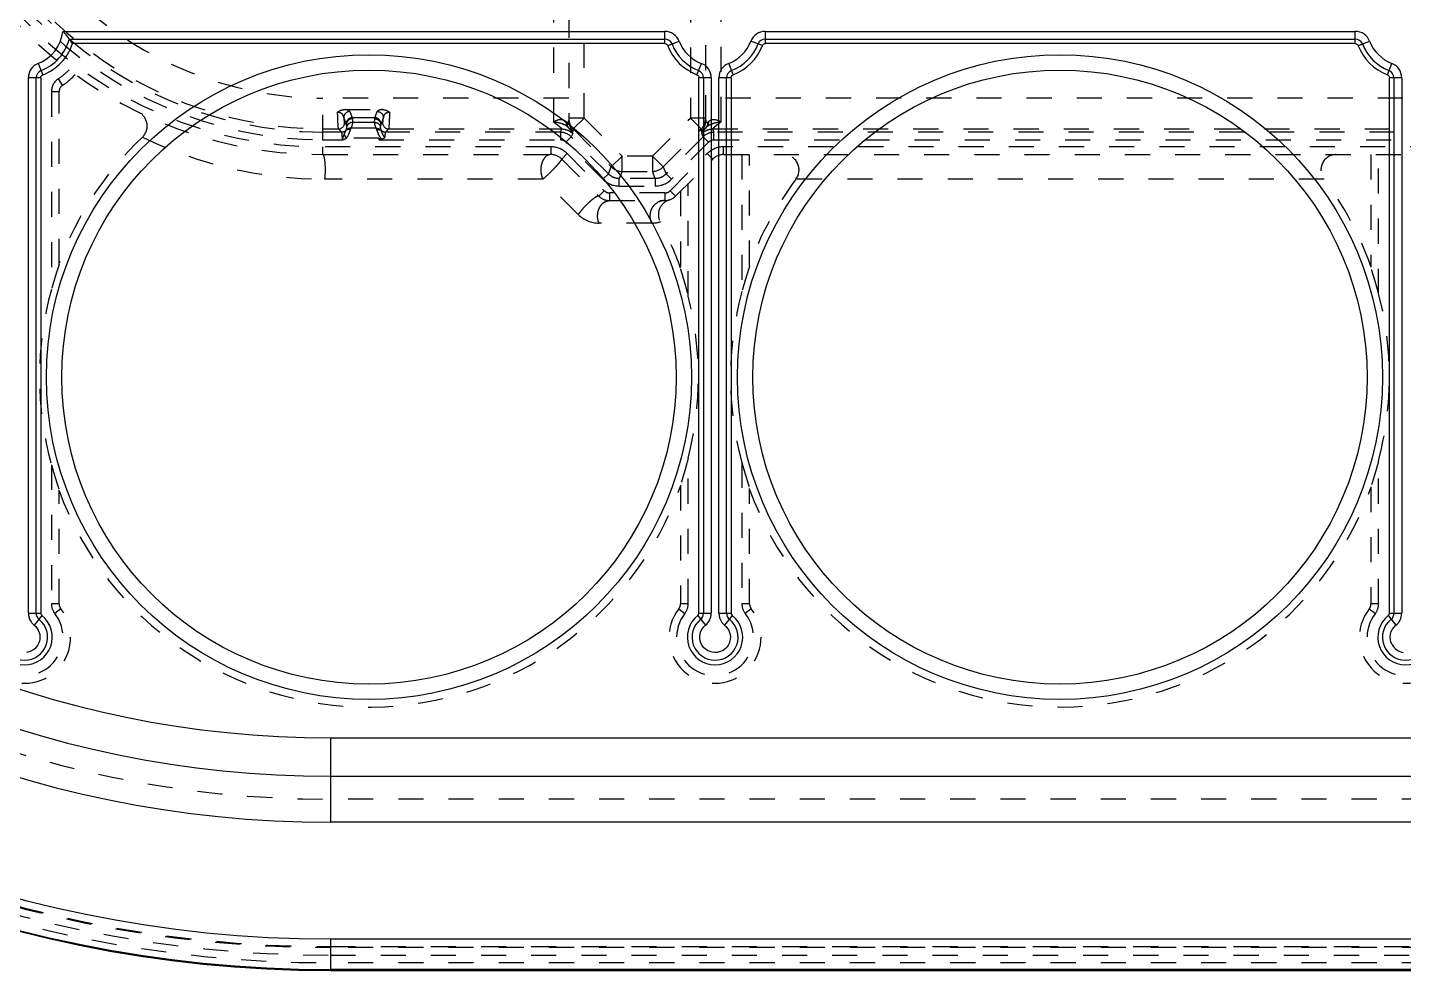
# Model space of a CAD drawing. Header units: millimetres. Extents: x -840 to 1682, y -9216 to -2117.
# Drawn here: x 1020.3 to 1109.9, y -2613 to -2551.6 of the extents above; entities that cross this region are included whole.
import ezdxf

# ---------------------------------------------------------------- set-up
doc = ezdxf.new("R2010")
doc.units = ezdxf.units.MM
doc.header["$LTSCALE"] = 16.335
doc.linetypes.add('HIDDEN', pattern=[0.2, 0.1, -0.1])
doc.layers.get('0').update_dxf_attribs({"linetype": 'CONTINUOUS'})
doc.layers.add('DEFAULT_2', color=8, linetype='HIDDEN')

msp = doc.modelspace()

# ---------------------------------------------------------------- linework, layer by layer
at = {"color": 7, "linetype": 'Continuous'}
for p, q in [((1022.577, -2551.836), (1061.784, -2551.836)), ((1022.996, -2552.336), (1061.784, -2552.336)), ((1061.784, -2552.636), (1023.22, -2552.636)), ((1061.784, -2552.636), (1061.784, -2551.836)), ((1062.115, -2552.709), (1062.718, -2552.479)), ((1068.136, -2552.764), (1067.389, -2552.479)), ((1068.323, -2551.836), (1068.323, -2552.636)), ((1068.323, -2551.836), (1106.746, -2551.836)), ((1068.323, -2552.336), (1106.746, -2552.336)), ((1106.746, -2552.636), (1068.334, -2552.636)), ((1106.746, -2552.636), (1106.746, -2551.836)), ((1107.077, -2552.709), (1107.68, -2552.479)), ((1062.115, -2552.709), (1061.974, -2552.774)), ((1107.077, -2552.709), (1106.936, -2552.774)), ((1020.984, -2553.921), (1021.215, -2554.524)), ((1063.875, -2554.668), (1064.161, -2553.921)), ((1065.946, -2553.921), (1066.177, -2554.524)), ((1108.837, -2554.668), (1109.122, -2553.921)), ((1020.342, -2589.743), (1020.342, -2554.855)), ((1021.142, -2554.855), (1020.342, -2554.855)), ((1020.842, -2589.745), (1020.842, -2554.855)), ((1021.142, -2554.855), (1021.142, -2589.745)), ((1021.215, -2554.524), (1021.28, -2554.665)), ((1064.803, -2554.855), (1064.003, -2554.855)), ((1064.003, -2589.745), (1064.003, -2554.867)), ((1064.303, -2554.855), (1064.303, -2589.745)), ((1064.803, -2554.855), (1064.803, -2589.745)), ((1066.103, -2554.855), (1065.303, -2554.855)), ((1065.303, -2589.743), (1065.303, -2554.855)), ((1065.803, -2589.745), (1065.803, -2554.855)), ((1066.103, -2554.855), (1066.103, -2589.745)), ((1066.177, -2554.524), (1066.242, -2554.665)), ((1109.765, -2554.855), (1108.965, -2554.855)), ((1108.965, -2589.745), (1108.965, -2554.867)), ((1109.265, -2554.855), (1109.265, -2589.745)), ((1109.765, -2554.855), (1109.765, -2589.745)), ((1020.342, -2589.745), (1021.142, -2589.745)), ((1021.217, -2589.901), (1020.717, -2590.526)), ((1063.928, -2589.901), (1064.428, -2590.526)), ((1064.003, -2589.745), (1064.803, -2589.745)), ((1065.303, -2589.745), (1066.103, -2589.745)), ((1066.178, -2589.901), (1065.678, -2590.526)), ((1108.89, -2589.901), (1109.39, -2590.526)), ((1108.965, -2589.745), (1109.765, -2589.745)), ((1040.015, -2597.862), (1180.015, -2597.862)), ((1040.015, -2597.862), (1040.015, -2603.362)), ((1040.015, -2600.362), (1180.015, -2600.362)), ((1180.015, -2603.362), (1040.015, -2603.362)), ((1040.015, -2610.965), (1180.015, -2610.965)), ((1040.015, -2610.965), (1040.015, -2613.018)), ((1180.015, -2612.962), (1040.015, -2612.962)), ((1040.015, -2613.018), (1180.015, -2613.018))]:
    msp.add_line(p, q, dxfattribs=at)
for centre, radius in [((1042.515, -2574.362), 21), ((1087.515, -2574.362), 21), ((1042.515, -2574.362), 20), ((1087.515, -2574.362), 20)]:
    msp.add_circle(centre, radius, dxfattribs=at)
for centre, radius, start, end in [((1040.015, -2531.862), 81.156, 180, 270), ((1040.015, -2531.862), 81.099, 180, 270), ((1040.015, -2531.862), 79.102, 180, 270), ((1040.015, -2531.862), 71.5, 180, 270), ((1040.015, -2531.862), 68.5, 180, 270), ((1040.015, -2531.862), 66, 180, 270), ((1020.092, -2551.586), 2.5, 290.92483, 354.25715), ((1020.092, -2551.586), 3, 290.92483, 345.52249), ((1020.092, -2551.586), 3.3, 291.01343, 341.447), ((1014.543, -2558.874), 10.687, 35.71476, 37.72143), ((1061.784, -2552.836), 1, 20.92483, 90), ((1061.784, -2552.836), 0.5, 20.92483, 90), ((1065.053, -2551.586), 3, 200.92483, 249.07517), ((1065.053, -2551.586), 2.5, 200.92483, 249.07517), ((1065.053, -2551.586), 2.5, 290.92483, 339.07517), ((1065.053, -2551.586), 3, 290.92483, 339.07517), ((1068.323, -2552.836), 1, 90, 159.07517), ((1068.323, -2552.836), 0.5, 90, 159.07517), ((1106.746, -2552.836), 1, 20.92483, 90), ((1106.746, -2552.836), 0.5, 20.92483, 90), ((1110.015, -2551.586), 3, 200.92483, 249.07517), ((1110.015, -2551.586), 2.5, 200.92483, 249.07517), ((1065.053, -2551.586), 3.3, 201.01343, 249.07517), ((1065.053, -2551.586), 3.3, 291.01343, 339.07517), ((1110.015, -2551.586), 3.3, 201.01343, 249.07517), ((1021.342, -2554.855), 1, 110.92483, 180), ((1021.342, -2554.855), 0.5, 110.92483, 180), ((1063.803, -2554.855), 0.5, 360, 69.07517), ((1063.803, -2554.855), 1, 0, 69.07517), ((1066.303, -2554.855), 1, 110.92483, 180), ((1066.303, -2554.855), 0.5, 110.92483, 180), ((1108.765, -2554.855), 0.5, 360, 69.07517), ((1108.765, -2554.855), 1, 0, 69.07517), ((1020.092, -2591.306), 1.8, 128.68219, 51.31781), ((1020.092, -2591.306), 1.5, 128.68219, 51.31781), ((1021.323, -2589.755), 0.979, 214.29306, 227.4478), ((1021.342, -2589.745), 0.5, 180, 231.31781), ((1021.342, -2589.745), 0.2, 180, 231.31781), ((1065.053, -2591.306), 1.8, 128.68219, 51.31781), ((1065.053, -2591.306), 1.5, 128.68219, 51.31781), ((1063.803, -2589.745), 0.2, 308.68219, 0), ((1063.803, -2589.745), 0.5, 308.68219, 0), ((1063.813, -2589.751), 0.988, 308.68734, 359.9313), ((1066.285, -2589.755), 0.979, 214.29306, 227.4478), ((1066.303, -2589.745), 0.5, 180, 231.31781), ((1066.303, -2589.745), 0.2, 180, 231.31781), ((1110.015, -2591.306), 1.8, 128.68219, 51.31781), ((1110.015, -2591.306), 1.5, 128.68219, 51.31781), ((1108.765, -2589.745), 0.2, 308.68219, 0), ((1108.765, -2589.745), 0.5, 308.68219, 360), ((1108.773, -2589.749), 0.992, 308.68725, 359.93203), ((1021.302, -2589.777), 0.949, 227.48404, 231.31029), ((1066.264, -2589.777), 0.949, 227.48404, 231.31029), ((1110.015, -2591.306), 1, 208.79688, 262.36988)]:
    msp.add_arc(centre, radius, start, end, dxfattribs=at)
for points, knots in [([(1022.579, -2551.836), (1022.629, -2551.891), (1022.772, -2552.054), (1022.909, -2552.223), (1022.996, -2552.336)], [0, 0, 0, 0, 0.344515, 1, 1, 1, 1]), ([(1020.709, -2590.518), (1020.86, -2590.638), (1021.098, -2590.973), (1021.112, -2591.584), (1020.791, -2592.103), (1020.415, -2592.272), (1020.224, -2592.297)], [0, 0, 0, 0, 0.250143, 0.50005, 0.749939, 1, 1, 1, 1]), ([(1065.186, -2592.297), (1064.975, -2592.326), (1064.52, -2592.239), (1064.067, -2591.726), (1064.012, -2591.043), (1064.264, -2590.656), (1064.431, -2590.522)], [0, 0, 0, 0, 0.250047, 0.499973, 0.749892, 1, 1, 1, 1]), ([(1065.671, -2590.518), (1065.821, -2590.638), (1066.06, -2590.973), (1066.074, -2591.584), (1065.752, -2592.103), (1065.377, -2592.272), (1065.186, -2592.297)], [0, 0, 0, 0, 0.250143, 0.50005, 0.749939, 1, 1, 1, 1]), ([(1109.139, -2591.788), (1109.029, -2591.587), (1108.949, -2591.092), (1109.214, -2590.666), (1109.392, -2590.523)], [0, 0, 0, 0, 0.499803, 1, 1, 1, 1])]:
    msp.add_open_spline(points, degree=3, knots=knots, dxfattribs=at)
for points in [[(1061.784, -2552.636), (1061.837, -2552.636), (1061.894, -2552.661), (1061.93, -2552.699)], [(1068.136, -2552.764), (1068.146, -2552.739), (1068.161, -2552.715), (1068.18, -2552.695)], [(1068.18, -2552.695), (1068.199, -2552.676), (1068.222, -2552.661), (1068.247, -2552.65)], [(1068.247, -2552.65), (1068.275, -2552.639), (1068.305, -2552.634), (1068.334, -2552.636)], [(1106.746, -2552.636), (1106.799, -2552.636), (1106.856, -2552.661), (1106.892, -2552.699)], [(1061.93, -2552.699), (1061.949, -2552.719), (1061.964, -2552.743), (1061.973, -2552.769)], [(1106.892, -2552.699), (1106.911, -2552.719), (1106.926, -2552.743), (1106.935, -2552.769)], [(1021.142, -2554.855), (1021.142, -2554.802), (1021.166, -2554.745), (1021.205, -2554.709)], [(1021.205, -2554.709), (1021.225, -2554.69), (1021.249, -2554.675), (1021.275, -2554.666)], [(1063.875, -2554.668), (1063.9, -2554.678), (1063.924, -2554.693), (1063.944, -2554.712)], [(1063.944, -2554.712), (1063.963, -2554.731), (1063.979, -2554.755), (1063.989, -2554.78)], [(1063.989, -2554.78), (1064, -2554.807), (1064.005, -2554.837), (1064.003, -2554.867)], [(1066.103, -2554.855), (1066.103, -2554.802), (1066.128, -2554.745), (1066.167, -2554.709)], [(1066.167, -2554.709), (1066.187, -2554.69), (1066.211, -2554.675), (1066.237, -2554.666)], [(1108.837, -2554.668), (1108.862, -2554.678), (1108.886, -2554.693), (1108.906, -2554.712)], [(1108.906, -2554.712), (1108.925, -2554.731), (1108.941, -2554.755), (1108.951, -2554.78)], [(1108.951, -2554.78), (1108.962, -2554.807), (1108.967, -2554.837), (1108.965, -2554.867)], [(1020.342, -2589.743), (1020.342, -2589.94), (1020.404, -2590.144), (1020.514, -2590.307)], [(1065.303, -2589.743), (1065.303, -2589.94), (1065.365, -2590.144), (1065.476, -2590.307)]]:
    msp.add_open_spline(points, degree=3, dxfattribs=at)
at = {"layer": 'DEFAULT_2', "color": 8, "linetype": 'HIDDEN'}
for p, q in [((1054.524, -2546.362), (1054.524, -2557.741)), ((1056.524, -2557.488), (1056.524, -2546.362)), ((1063.447, -2546.362), (1063.447, -2557.488)), ((1065.447, -2557.741), (1065.447, -2546.362)), ((1055.524, -2547.362), (1055.524, -2557.626)), ((1064.447, -2557.626), (1064.447, -2547.362)), ((1022.567, -2555.344), (1022.292, -2554.926)), ((1021.842, -2555.762), (1021.842, -2568.653)), ((1021.842, -2555.762), (1022.342, -2555.762)), ((1022.342, -2566.996), (1022.342, -2555.762)), ((1039.506, -2558.912), (1039.506, -2556.199)), ((1055.524, -2556.199), (1039.522, -2556.199)), ((1155.584, -2556.199), (1064.447, -2556.199)), ((1040.957, -2556.932), (1043.374, -2556.932)), ((1041.276, -2557.056), (1041.429, -2557.466)), ((1042.902, -2557.466), (1043.055, -2557.056)), ((1041.029, -2557.862), (1040.876, -2557.452)), ((1040.924, -2557.797), (1041.046, -2557.918)), ((1042.902, -2557.466), (1041.429, -2557.466)), ((1041.463, -2557.763), (1042.868, -2557.763)), ((1043.285, -2557.918), (1043.407, -2557.797)), ((1043.454, -2557.452), (1043.302, -2557.862)), ((1056.524, -2557.488), (1055.524, -2557.488)), ((1055.818, -2558.194), (1056.524, -2557.488)), ((1056.524, -2557.488), (1059, -2559.964)), ((1060.971, -2559.964), (1063.447, -2557.488)), ((1063.447, -2557.488), (1064.153, -2558.194)), ((1064.447, -2557.488), (1063.447, -2557.488)), ((1039.502, -2558.912), (1040.786, -2558.912)), ((1039.506, -2558.196), (1040.525, -2558.196)), ((1040.741, -2558.412), (1039.506, -2558.412)), ((1040.741, -2558.412), (1040.525, -2558.196)), ((1041.044, -2558.803), (1040.908, -2558.547)), ((1043.165, -2558.803), (1041.043, -2558.803)), ((1042.984, -2558.151), (1041.346, -2558.151)), ((1043.165, -2558.803), (1043.165, -2558.912)), ((1043.165, -2558.912), (1054.986, -2558.912)), ((1043.806, -2558.196), (1043.59, -2558.412)), ((1054.986, -2558.412), (1043.59, -2558.412)), ((1043.806, -2558.196), (1055.076, -2558.196)), ((1054.986, -2558.412), (1055.076, -2558.196)), ((1054.986, -2558.412), (1054.986, -2558.912)), ((1055.34, -2559.058), (1055.693, -2558.705)), ((1055.782, -2558.488), (1055.693, -2558.705)), ((1058.108, -2561.12), (1055.693, -2558.705)), ((1055.818, -2558.194), (1058.294, -2560.67)), ((1055.818, -2558.194), (1055.818, -2558.332)), ((1061.677, -2560.67), (1064.153, -2558.194)), ((1064.278, -2558.705), (1061.863, -2561.12)), ((1064.153, -2558.332), (1064.153, -2558.194)), ((1064.278, -2558.705), (1064.188, -2558.488)), ((1064.278, -2558.705), (1064.631, -2559.058)), ((1064.895, -2558.196), (1064.984, -2558.412)), ((1064.895, -2558.196), (1155.136, -2558.196)), ((1155.046, -2558.412), (1064.984, -2558.412)), ((1064.984, -2558.912), (1064.984, -2558.412)), ((1064.984, -2558.912), (1155.046, -2558.912)), ((1039.515, -2559.862), (1039.515, -2559.362)), ((1054.364, -2559.362), (1039.515, -2559.362)), ((1039.515, -2559.862), (1054.364, -2559.862)), ((1054.364, -2559.362), (1054.364, -2559.862)), ((1055.071, -2560.155), (1055.425, -2559.802)), ((1057.755, -2561.473), (1055.34, -2559.058)), ((1055.425, -2559.802), (1057.839, -2562.216)), ((1062.132, -2562.216), (1064.546, -2559.802)), ((1064.631, -2559.058), (1062.216, -2561.473)), ((1064.546, -2559.802), (1064.9, -2560.155)), ((1154.424, -2559.362), (1065.607, -2559.362)), ((1065.607, -2559.862), (1065.607, -2559.362)), ((1065.607, -2559.862), (1154.424, -2559.862)), ((1066.803, -2559.862), (1066.803, -2568.793)), ((1067.303, -2567.101), (1067.303, -2559.862)), ((1107.765, -2559.862), (1107.765, -2567.208)), ((1108.265, -2568.937), (1108.265, -2559.862)), ((1055.071, -2560.155), (1057.485, -2562.57)), ((1058.108, -2561.12), (1058.294, -2560.67)), ((1059, -2559.964), (1058.294, -2560.67)), ((1059, -2560.963), (1059, -2559.964)), ((1060.971, -2559.964), (1059, -2559.964)), ((1061.677, -2560.67), (1060.971, -2559.964)), ((1060.971, -2559.964), (1060.971, -2560.963)), ((1061.677, -2560.67), (1061.863, -2561.12)), ((1062.485, -2562.57), (1064.9, -2560.155)), ((1053.837, -2561.462), (1039.649, -2561.462)), ((1056.144, -2563.769), (1053.837, -2561.462)), ((1058.108, -2561.12), (1057.755, -2561.473)), ((1059, -2560.963), (1058.814, -2561.412)), ((1058.814, -2561.912), (1058.814, -2561.412)), ((1061.157, -2561.412), (1058.814, -2561.412)), ((1059, -2560.963), (1060.971, -2560.963)), ((1061.157, -2561.412), (1060.971, -2560.963)), ((1061.157, -2561.412), (1061.157, -2561.912)), ((1062.216, -2561.473), (1061.863, -2561.12)), ((1104.708, -2561.462), (1070.323, -2561.462)), ((1057.839, -2562.216), (1057.485, -2562.57)), ((1058.192, -2562.862), (1058.192, -2562.362)), ((1061.778, -2562.362), (1058.192, -2562.362)), ((1058.814, -2561.912), (1061.157, -2561.912)), ((1061.778, -2562.362), (1061.778, -2562.862)), ((1062.485, -2562.57), (1062.132, -2562.216)), ((1062.803, -2562.251), (1062.803, -2567.317)), ((1063.303, -2569.085), (1063.303, -2561.751)), ((1058.192, -2562.862), (1061.778, -2562.862)), ((1060.922, -2564.329), (1057.496, -2564.329)), ((1021.842, -2580.072), (1021.842, -2589.141)), ((1063.303, -2589.141), (1063.303, -2579.64)), ((1066.803, -2579.932), (1066.803, -2589.141)), ((1108.265, -2589.141), (1108.265, -2579.788)), ((1022.342, -2589.141), (1022.342, -2581.729)), ((1062.803, -2581.408), (1062.803, -2589.141)), ((1067.303, -2589.141), (1067.303, -2581.624)), ((1107.765, -2581.517), (1107.765, -2589.141)), ((1022.342, -2589.141), (1021.842, -2589.141)), ((1063.303, -2589.141), (1062.803, -2589.141)), ((1067.303, -2589.141), (1066.803, -2589.141)), ((1108.265, -2589.141), (1107.765, -2589.141)), ((1022.449, -2589.45), (1022.056, -2589.76)), ((1062.696, -2589.45), (1063.089, -2589.76)), ((1067.411, -2589.45), (1067.018, -2589.76)), ((1107.658, -2589.45), (1108.051, -2589.76)), ((1180.015, -2601.862), (1040.015, -2601.862)), ((1040.015, -2611.466), (1180.015, -2611.466)), ((1180.015, -2611.521), (1040.015, -2611.521)), ((1040.015, -2612.02), (1180.015, -2612.02)), ((1180.015, -2612.519), (1040.015, -2612.519))]:
    msp.add_line(p, q, dxfattribs=at)
for centre, radius, start, end in [((1040.015, -2531.862), 80.657, 180, 270), ((1040.015, -2531.862), 80.158, 180, 270), ((1040.015, -2531.862), 79.659, 180, 270), ((1040.015, -2531.862), 79.603, 180, 270), ((1040.015, -2531.862), 70, 180, 270), ((1039.515, -2532.362), 27.5, 180, 269.99991), ((1039.515, -2532.362), 27, 180, 270), ((1039.716, -2532.362), 26.55, 180, 269.53745), ((1039.716, -2532.362), 26.051, 180, 269.5359), ((1039.716, -2532.362), 23.837, 197.87692, 269.53226), ((1039.716, -2532.362), 25.834, 197.87834, 269.5359), ((1020.092, -2551.586), 4, 303.36701, 316.42438), ((1022.842, -2555.762), 1, 123.36701, 180), ((1022.842, -2555.762), 0.5, 123.36701, 180), ((1020.092, -2551.586), 4.5, 303.36701, 317.22373), ((1027.075, -2558.004), 1, 313.37341, 64.13325), ((1040.523, -2557.795), 0.401, 270.16787, 359.83213), ((1043.807, -2557.795), 0.401, 180.16786, 269.83214), ((1060.937, -2552.097), 8.098, 227.40416, 228.05382), ((1056.52, -2557.488), 0.996, 180.0099, 225.1798), ((1063.451, -2557.488), 0.996, 314.8202, 359.9901), ((1058.813, -2551.854), 8.427, 311.9592, 312.58293), ((1042.515, -2574.362), 21.494, 133.34502, 159.81272), ((1039.649, -2534.229), 27.233, 244.12034, 270.00012), ((1054.986, -2559.412), 1, 45.02941, 89.97031), ((1054.986, -2559.411), 0.499, 44.99631, 90.00324), ((1064.985, -2559.412), 1, 90.0294, 134.9706), ((1064.984, -2559.411), 0.499, 89.99631, 135.00324), ((1054.364, -2560.862), 1.5, 45, 90), ((1054.364, -2560.862), 1, 45, 90), ((1065.607, -2560.862), 1.5, 90, 135), ((1065.607, -2560.862), 1, 90, 135), ((1069.523, -2560.863), 1, 323.1219, 90.02863), ((1105.508, -2560.863), 1, 89.97127, 216.87814), ((1059.001, -2559.962), 1.001, 225.06078, 269.93553), ((1060.97, -2559.962), 1.001, 270.06066, 314.93553), ((1058.814, -2560.413), 1.499, 225.02196, 269.98343), ((1061.157, -2560.413), 1.499, 270.02196, 314.98343), ((1087.515, -2574.362), 21.494, 143.11848, 160.10915), ((1087.515, -2574.362), 21.494, 19.59012, 36.88152), ((1058.192, -2561.862), 0.5, 225, 270), ((1061.778, -2561.862), 0.5, 270, 315), ((1058.192, -2561.862), 1, 225, 270), ((1062.362, -2563.775), 1, 106.9753, 208.05982), ((1061.778, -2561.862), 1, 270, 315), ((1057.495, -2562.419), 1.91, 224.98812, 270.01188), ((1060.922, -2562.419), 1.91, 269.9963, 286.97436), ((1042.515, -2574.362), 21.494, 19.28489, 28.07765), ((1042.515, -2574.362), 21.448, 164.56229, 195.43771), ((1087.515, -2574.362), 21.448, 164.94945, 195.05055), ((1042.515, -2574.362), 21.448, 345.75453, 14.24547), ((1087.515, -2574.362), 21.448, 345.34658, 14.65342), ((1042.515, -2574.362), 21.494, 200.18728, 340.71511), ((1087.515, -2574.362), 21.494, 199.89085, 340.40988), ((1022.842, -2589.141), 1, 180, 218.21321), ((1022.842, -2589.141), 0.5, 180, 218.21321), ((1062.303, -2589.141), 0.5, 321.78679, 0), ((1062.303, -2589.141), 1, 321.78679, 0), ((1067.803, -2589.141), 1, 180, 218.21321), ((1067.803, -2589.141), 0.5, 180, 218.21321), ((1107.265, -2589.141), 0.5, 321.78679, 0), ((1107.265, -2589.141), 1, 321.78679, 0), ((1020.092, -2591.306), 3, 141.78679, 38.21321), ((1020.092, -2591.306), 2.5, 141.78679, 38.21321), ((1065.053, -2591.306), 3, 141.78679, 38.21321), ((1065.053, -2591.306), 2.5, 141.78679, 38.21321), ((1110.015, -2591.306), 3, 141.78679, 38.21321), ((1110.015, -2591.306), 2.5, 141.78679, 38.21321)]:
    msp.add_arc(centre, radius, start, end, dxfattribs=at)
for points, knots in [([(1040.454, -2557.114), (1040.524, -2557.058), (1040.683, -2556.966), (1040.865, -2556.932), (1040.957, -2556.932)], [0, 0, 0, 0, 0.494143, 1, 1, 1, 1]), ([(1040.454, -2557.114), (1040.458, -2557.257), (1040.463, -2557.46), (1040.474, -2557.715), (1040.482, -2557.869), (1040.492, -2557.995), (1040.501, -2558.092), (1040.511, -2558.154), (1040.518, -2558.188), (1040.525, -2558.196)], [0, 0, 0, 0, 0.39363, 0.561024, 0.70432, 0.821426, 0.910419, 0.970059, 1, 1, 1, 1]), ([(1040.876, -2557.452), (1040.871, -2557.411), (1040.855, -2557.327), (1040.778, -2557.209), (1040.634, -2557.132), (1040.518, -2557.115), (1040.454, -2557.114)], [0, 0, 0, 0, 0.206591, 0.422429, 0.681195, 1, 1, 1, 1]), ([(1041.276, -2557.056), (1041.174, -2557.056), (1040.964, -2557.141), (1040.877, -2557.351), (1040.876, -2557.452)], [0, 0, 0, 0, 0.501483, 1, 1, 1, 1]), ([(1041.276, -2557.056), (1041.263, -2557.024), (1041.197, -2556.985), (1041.088, -2556.954), (1041.005, -2556.939), (1040.957, -2556.932)], [0, 0, 0, 0, 0.292211, 0.57982, 1, 1, 1, 1]), ([(1043.374, -2556.932), (1043.325, -2556.939), (1043.243, -2556.954), (1043.133, -2556.985), (1043.067, -2557.024), (1043.055, -2557.056)], [0, 0, 0, 0, 0.420037, 0.707808, 1, 1, 1, 1]), ([(1043.055, -2557.056), (1043.157, -2557.056), (1043.367, -2557.141), (1043.454, -2557.351), (1043.454, -2557.452)], [0, 0, 0, 0, 0.501474, 1, 1, 1, 1]), ([(1043.374, -2556.932), (1043.42, -2556.932), (1043.6, -2556.949), (1043.772, -2557.03), (1043.876, -2557.114)], [0, 0, 0, 0, 0.255333, 1, 1, 1, 1]), ([(1043.876, -2557.114), (1043.813, -2557.115), (1043.697, -2557.132), (1043.552, -2557.209), (1043.476, -2557.327), (1043.46, -2557.411), (1043.454, -2557.452)], [0, 0, 0, 0, 0.318616, 0.577132, 0.79327, 1, 1, 1, 1]), ([(1043.806, -2558.196), (1043.813, -2558.188), (1043.819, -2558.154), (1043.83, -2558.092), (1043.839, -2557.995), (1043.848, -2557.869), (1043.857, -2557.715), (1043.868, -2557.46), (1043.873, -2557.257), (1043.876, -2557.114)], [0, 0, 0, 0, 0.029874, 0.089538, 0.178553, 0.295665, 0.438963, 0.606363, 1, 1, 1, 1]), ([(1040.876, -2557.452), (1040.879, -2557.498), (1040.886, -2557.579), (1040.896, -2557.684), (1040.909, -2557.751), (1040.916, -2557.788), (1040.924, -2557.797)], [0, 0, 0, 0, 0.39703, 0.699785, 0.901457, 1, 1, 1, 1]), ([(1041.429, -2557.466), (1041.327, -2557.466), (1041.117, -2557.551), (1041.03, -2557.761), (1041.029, -2557.862)], [0, 0, 0, 0, 0.501248, 1, 1, 1, 1]), ([(1041.046, -2557.918), (1041.045, -2557.913), (1041.04, -2557.894), (1041.034, -2557.875), (1041.029, -2557.862)], [0, 0, 0, 0, 0.284446, 1, 1, 1, 1]), ([(1041.042, -2558.266), (1041.049, -2558.249), (1041.072, -2558.177), (1041.077, -2558.101), (1041.074, -2558.046)], [0, 0, 0, 0, 0.257264, 1, 1, 1, 1]), ([(1041.445, -2557.527), (1041.344, -2557.528), (1041.136, -2557.611), (1041.047, -2557.819), (1041.046, -2557.918)], [0, 0, 0, 0, 0.503655, 1, 1, 1, 1]), ([(1041.074, -2558.046), (1041.073, -2558.034), (1041.068, -2557.99), (1041.057, -2557.947), (1041.046, -2557.918)], [0, 0, 0, 0, 0.287916, 1, 1, 1, 1]), ([(1041.463, -2557.763), (1041.376, -2557.763), (1041.201, -2557.814), (1041.094, -2557.966), (1041.074, -2558.046)], [0, 0, 0, 0, 0.511025, 1, 1, 1, 1]), ([(1041.346, -2558.151), (1041.365, -2558.121), (1041.426, -2557.999), (1041.457, -2557.863), (1041.463, -2557.763)], [0, 0, 0, 0, 0.264471, 1, 1, 1, 1]), ([(1041.429, -2557.466), (1041.43, -2557.47), (1041.437, -2557.49), (1041.442, -2557.511), (1041.445, -2557.527)], [0, 0, 0, 0, 0.215215, 1, 1, 1, 1]), ([(1041.463, -2557.763), (1041.464, -2557.74), (1041.466, -2557.661), (1041.457, -2557.581), (1041.445, -2557.527)], [0, 0, 0, 0, 0.299619, 1, 1, 1, 1]), ([(1042.885, -2557.527), (1042.882, -2557.543), (1042.867, -2557.62), (1042.864, -2557.7), (1042.868, -2557.763)], [0, 0, 0, 0, 0.201283, 1, 1, 1, 1]), ([(1042.868, -2557.763), (1042.87, -2557.796), (1042.886, -2557.931), (1042.931, -2558.063), (1042.984, -2558.151)], [0, 0, 0, 0, 0.241466, 1, 1, 1, 1]), ([(1042.868, -2557.763), (1042.952, -2557.763), (1043.127, -2557.812), (1043.236, -2557.964), (1043.257, -2558.046)], [0, 0, 0, 0, 0.497156, 1, 1, 1, 1]), ([(1042.885, -2557.527), (1042.887, -2557.521), (1042.891, -2557.501), (1042.897, -2557.48), (1042.902, -2557.466)], [0, 0, 0, 0, 0.284958, 1, 1, 1, 1]), ([(1042.885, -2557.527), (1042.987, -2557.528), (1043.195, -2557.611), (1043.284, -2557.819), (1043.285, -2557.918)], [0, 0, 0, 0, 0.503655, 1, 1, 1, 1]), ([(1043.302, -2557.862), (1043.301, -2557.761), (1043.214, -2557.551), (1043.004, -2557.466), (1042.902, -2557.466)], [0, 0, 0, 0, 0.4983, 1, 1, 1, 1]), ([(1043.257, -2558.046), (1043.254, -2558.101), (1043.258, -2558.178), (1043.282, -2558.249), (1043.289, -2558.266)], [0, 0, 0, 0, 0.742626, 1, 1, 1, 1]), ([(1043.285, -2557.918), (1043.281, -2557.927), (1043.267, -2557.968), (1043.259, -2558.012), (1043.257, -2558.046)], [0, 0, 0, 0, 0.213076, 1, 1, 1, 1]), ([(1043.302, -2557.862), (1043.3, -2557.866), (1043.294, -2557.884), (1043.288, -2557.903), (1043.285, -2557.918)], [0, 0, 0, 0, 0.215757, 1, 1, 1, 1]), ([(1043.407, -2557.797), (1043.415, -2557.788), (1043.422, -2557.751), (1043.435, -2557.684), (1043.445, -2557.579), (1043.451, -2557.498), (1043.454, -2557.452)], [0, 0, 0, 0, 0.09858, 0.300251, 0.602975, 1, 1, 1, 1]), ([(1054.524, -2557.742), (1054.589, -2557.702), (1054.72, -2557.627), (1054.937, -2557.561), (1055.163, -2557.578), (1055.293, -2557.658), (1055.343, -2557.71)], [0, 0, 0, 0, 0.257256, 0.508771, 0.755899, 1, 1, 1, 1]), ([(1055.076, -2558.196), (1055.077, -2558.19), (1055.062, -2558.171), (1055.036, -2558.14), (1054.985, -2558.095), (1054.918, -2558.039), (1054.834, -2557.974), (1054.701, -2557.873), (1054.596, -2557.795), (1054.524, -2557.741)], [0, 0, 0, 0, 0.026486, 0.086228, 0.17988, 0.304288, 0.45343, 0.62165, 1, 1, 1, 1]), ([(1055.456, -2558.058), (1055.341, -2557.954), (1055.022, -2557.822), (1054.699, -2557.762), (1054.525, -2557.741)], [0, 0, 0, 0, 0.470428, 1, 1, 1, 1]), ([(1055.343, -2557.71), (1055.342, -2557.743), (1055.349, -2557.867), (1055.397, -2557.991), (1055.456, -2558.058)], [0, 0, 0, 0, 0.272929, 1, 1, 1, 1]), ([(1055.377, -2557.738), (1055.398, -2557.754), (1055.442, -2557.778), (1055.501, -2557.745), (1055.521, -2557.689), (1055.524, -2557.649), (1055.524, -2557.626)], [0, 0, 0, 0, 0.318376, 0.513259, 0.730192, 1, 1, 1, 1]), ([(1055.377, -2557.738), (1055.381, -2557.81), (1055.406, -2557.949), (1055.479, -2558.071), (1055.524, -2558.12)], [0, 0, 0, 0, 0.518603, 1, 1, 1, 1]), ([(1055.456, -2558.058), (1055.504, -2558.113), (1055.588, -2558.21), (1055.683, -2558.326), (1055.738, -2558.4), (1055.764, -2558.44), (1055.779, -2558.467), (1055.784, -2558.483), (1055.782, -2558.488)], [0, 0, 0, 0, 0.400677, 0.710423, 0.825848, 0.912657, 0.970149, 1, 1, 1, 1]), ([(1064.188, -2558.488), (1064.186, -2558.483), (1064.192, -2558.467), (1064.206, -2558.44), (1064.233, -2558.4), (1064.288, -2558.326), (1064.383, -2558.21), (1064.467, -2558.113), (1064.515, -2558.059)], [0, 0, 0, 0, 0.029963, 0.087503, 0.174352, 0.289851, 0.599485, 1, 1, 1, 1]), ([(1064.447, -2557.626), (1064.447, -2557.65), (1064.45, -2557.692), (1064.473, -2557.75), (1064.535, -2557.776), (1064.574, -2557.753), (1064.594, -2557.738)], [0, 0, 0, 0, 0.287528, 0.509297, 0.706329, 1, 1, 1, 1]), ([(1064.594, -2557.738), (1064.592, -2557.775), (1064.575, -2557.912), (1064.515, -2558.045), (1064.447, -2558.12)], [0, 0, 0, 0, 0.265523, 1, 1, 1, 1]), ([(1064.628, -2557.71), (1064.628, -2557.743), (1064.621, -2557.867), (1064.574, -2557.991), (1064.515, -2558.059)], [0, 0, 0, 0, 0.272929, 1, 1, 1, 1]), ([(1065.447, -2557.741), (1065.273, -2557.764), (1064.949, -2557.821), (1064.63, -2557.953), (1064.515, -2558.059)], [0, 0, 0, 0, 0.529286, 1, 1, 1, 1]), ([(1064.628, -2557.71), (1064.678, -2557.658), (1064.808, -2557.577), (1065.034, -2557.563), (1065.251, -2557.627), (1065.383, -2557.701), (1065.447, -2557.741)], [0, 0, 0, 0, 0.244683, 0.490787, 0.743454, 1, 1, 1, 1]), ([(1065.447, -2557.741), (1065.37, -2557.797), (1065.261, -2557.878), (1065.126, -2557.982), (1065.044, -2558.047), (1064.98, -2558.1), (1064.931, -2558.145), (1064.907, -2558.171), (1064.892, -2558.191), (1064.895, -2558.196)], [0, 0, 0, 0, 0.396754, 0.566403, 0.71216, 0.830672, 0.91931, 0.975862, 1, 1, 1, 1]), ([(1040.786, -2558.912), (1040.786, -2558.85), (1040.784, -2558.735), (1040.776, -2558.6), (1040.767, -2558.511), (1040.76, -2558.463), (1040.752, -2558.432), (1040.746, -2558.415), (1040.741, -2558.412)], [0, 0, 0, 0, 0.367309, 0.68314, 0.806677, 0.902088, 0.966883, 1, 1, 1, 1]), ([(1040.786, -2558.912), (1040.794, -2558.879), (1040.826, -2558.755), (1040.871, -2558.634), (1040.908, -2558.547)], [0, 0, 0, 0, 0.265199, 1, 1, 1, 1]), ([(1040.908, -2558.547), (1040.934, -2558.493), (1040.973, -2558.408), (1041.01, -2558.321), (1041.027, -2558.291)], [0, 0, 0, 0, 0.631701, 1, 1, 1, 1]), ([(1041.313, -2558.257), (1041.287, -2558.249), (1041.192, -2558.228), (1041.08, -2558.245), (1041.027, -2558.291)], [0, 0, 0, 0, 0.281618, 1, 1, 1, 1]), ([(1041.027, -2558.291), (1041.029, -2558.289), (1041.034, -2558.281), (1041.039, -2558.273), (1041.042, -2558.266)], [0, 0, 0, 0, 0.304049, 1, 1, 1, 1]), ([(1041.346, -2558.151), (1041.318, -2558.149), (1041.207, -2558.154), (1041.097, -2558.205), (1041.042, -2558.266)], [0, 0, 0, 0, 0.258142, 1, 1, 1, 1]), ([(1041.044, -2558.803), (1041.08, -2558.759), (1041.191, -2558.587), (1041.263, -2558.395), (1041.313, -2558.257)], [0, 0, 0, 0, 0.279353, 1, 1, 1, 1]), ([(1041.313, -2558.257), (1041.317, -2558.247), (1041.329, -2558.212), (1041.34, -2558.177), (1041.346, -2558.151)], [0, 0, 0, 0, 0.298711, 1, 1, 1, 1]), ([(1042.984, -2558.151), (1043.014, -2558.149), (1043.124, -2558.154), (1043.235, -2558.206), (1043.289, -2558.266)], [0, 0, 0, 0, 0.266021, 1, 1, 1, 1]), ([(1042.984, -2558.151), (1042.986, -2558.159), (1042.996, -2558.194), (1043.008, -2558.23), (1043.018, -2558.257)], [0, 0, 0, 0, 0.199409, 1, 1, 1, 1]), ([(1043.018, -2558.257), (1043.044, -2558.249), (1043.139, -2558.228), (1043.251, -2558.245), (1043.304, -2558.291)], [0, 0, 0, 0, 0.281628, 1, 1, 1, 1]), ([(1043.018, -2558.257), (1043.048, -2558.344), (1043.118, -2558.536), (1043.221, -2558.713), (1043.287, -2558.803)], [0, 0, 0, 0, 0.452008, 1, 1, 1, 1]), ([(1043.166, -2558.804), (1043.186, -2558.829), (1043.239, -2558.872), (1043.309, -2558.871), (1043.34, -2558.862)], [0, 0, 0, 0, 0.501261, 1, 1, 1, 1]), ([(1043.289, -2558.266), (1043.29, -2558.268), (1043.294, -2558.277), (1043.299, -2558.285), (1043.304, -2558.291)], [0, 0, 0, 0, 0.196239, 1, 1, 1, 1]), ([(1043.549, -2558.714), (1043.534, -2558.716), (1043.508, -2558.696), (1043.474, -2558.655), (1043.445, -2558.594), (1043.413, -2558.527), (1043.377, -2558.449), (1043.341, -2558.37), (1043.316, -2558.313), (1043.304, -2558.291)], [0, 0, 0, 0, 0.086737, 0.171398, 0.331428, 0.481818, 0.620416, 0.851238, 1, 1, 1, 1]), ([(1043.549, -2558.714), (1043.53, -2558.754), (1043.477, -2558.832), (1043.385, -2558.861), (1043.34, -2558.862)], [0, 0, 0, 0, 0.494891, 1, 1, 1, 1]), ([(1043.59, -2558.412), (1043.586, -2558.414), (1043.581, -2558.424), (1043.572, -2558.454), (1043.563, -2558.513), (1043.554, -2558.604), (1043.55, -2558.675), (1043.549, -2558.714)], [0, 0, 0, 0, 0.035495, 0.099196, 0.309018, 0.615389, 1, 1, 1, 1]), ([(1055.076, -2558.196), (1055.14, -2558.196), (1055.397, -2558.225), (1055.645, -2558.351), (1055.782, -2558.489)], [0, 0, 0, 0, 0.248018, 1, 1, 1, 1]), ([(1055.818, -2558.332), (1055.818, -2558.335), (1055.813, -2558.342), (1055.797, -2558.336), (1055.777, -2558.326), (1055.745, -2558.305), (1055.705, -2558.275), (1055.654, -2558.234), (1055.592, -2558.181), (1055.548, -2558.142), (1055.524, -2558.12)], [0, 0, 0, 0, 0.021638, 0.054848, 0.117646, 0.214659, 0.349247, 0.524493, 0.741755, 1, 1, 1, 1]), ([(1064.153, -2558.332), (1064.153, -2558.335), (1064.157, -2558.342), (1064.174, -2558.336), (1064.194, -2558.326), (1064.225, -2558.305), (1064.266, -2558.275), (1064.317, -2558.234), (1064.378, -2558.181), (1064.423, -2558.142), (1064.447, -2558.12)], [0, 0, 0, 0, 0.02166, 0.054953, 0.11792, 0.215235, 0.349906, 0.52451, 0.741277, 1, 1, 1, 1]), ([(1064.188, -2558.488), (1064.234, -2558.443), (1064.437, -2558.281), (1064.701, -2558.196), (1064.895, -2558.196)], [0, 0, 0, 0, 0.251561, 1, 1, 1, 1]), ([(1039.682, -2560.862), (1039.682, -2560.727), (1039.673, -2560.477), (1039.644, -2560.191), (1039.604, -2560.008), (1039.576, -2559.925), (1039.542, -2559.862), (1039.515, -2559.862)], [0, 0, 0, 0, 0.393592, 0.723973, 0.841158, 0.923334, 1, 1, 1, 1]), ([(1054.364, -2559.862), (1054.276, -2559.862), (1054.085, -2559.926), (1053.873, -2560.16), (1053.737, -2560.486), (1053.706, -2560.734), (1053.706, -2560.862)], [0, 0, 0, 0, 0.201217, 0.433891, 0.70489, 1, 1, 1, 1]), ([(1054.425, -2560.923), (1054.515, -2560.833), (1054.644, -2560.7), (1054.803, -2560.526), (1054.902, -2560.412), (1054.979, -2560.318), (1055.036, -2560.24), (1055.064, -2560.195), (1055.077, -2560.161), (1055.071, -2560.155)], [0, 0, 0, 0, 0.378608, 0.549878, 0.70008, 0.823686, 0.916343, 0.974785, 1, 1, 1, 1]), ([(1039.649, -2561.462), (1039.654, -2561.422), (1039.674, -2561.223), (1039.682, -2561.022), (1039.682, -2560.862)], [0, 0, 0, 0, 0.20413, 1, 1, 1, 1]), ([(1053.706, -2560.862), (1053.706, -2560.916), (1053.717, -2561.121), (1053.77, -2561.326), (1053.837, -2561.462)], [0, 0, 0, 0, 0.25987, 1, 1, 1, 1]), ([(1053.837, -2561.462), (1053.929, -2561.389), (1054.128, -2561.212), (1054.32, -2561.028), (1054.425, -2560.923)], [0, 0, 0, 0, 0.442317, 1, 1, 1, 1]), ([(1058.108, -2561.12), (1058.199, -2561.212), (1058.422, -2561.359), (1058.684, -2561.413), (1058.814, -2561.412)], [0, 0, 0, 0, 0.500152, 1, 1, 1, 1]), ([(1061.157, -2561.412), (1061.287, -2561.412), (1061.548, -2561.359), (1061.771, -2561.212), (1061.863, -2561.12)], [0, 0, 0, 0, 0.500152, 1, 1, 1, 1]), ([(1056.661, -2563.16), (1056.557, -2563.264), (1056.376, -2563.459), (1056.209, -2563.669), (1056.144, -2563.769)], [0, 0, 0, 0, 0.552351, 1, 1, 1, 1]), ([(1057.485, -2562.57), (1057.476, -2562.56), (1057.434, -2562.558), (1057.327, -2562.603), (1057.148, -2562.723), (1056.912, -2562.919), (1056.746, -2563.075), (1056.661, -2563.16)], [0, 0, 0, 0, 0.038114, 0.1069, 0.342119, 0.652245, 1, 1, 1, 1]), ([(1057.405, -2563.862), (1057.405, -2563.741), (1057.439, -2563.5), (1057.595, -2563.172), (1057.853, -2562.927), (1058.083, -2562.862), (1058.192, -2562.862)], [0, 0, 0, 0, 0.259702, 0.51374, 0.766375, 1, 1, 1, 1]), ([(1061.778, -2562.862), (1061.666, -2562.862), (1061.425, -2562.906), (1061.097, -2563.113), (1060.865, -2563.452), (1060.81, -2563.728), (1060.81, -2563.862)], [0, 0, 0, 0, 0.21827, 0.46839, 0.736551, 1, 1, 1, 1]), ([(1057.496, -2564.329), (1057.45, -2564.218), (1057.412, -2564.061), (1057.405, -2563.902), (1057.405, -2563.862)], [0, 0, 0, 0, 0.753426, 1, 1, 1, 1]), ([(1060.81, -2563.862), (1060.81, -2563.906), (1060.82, -2564.066), (1060.869, -2564.224), (1060.922, -2564.329)], [0, 0, 0, 0, 0.269369, 1, 1, 1, 1]), ([(1022.342, -2566.996), (1022.342, -2567.001), (1022.337, -2567.017), (1022.326, -2567.06), (1022.304, -2567.129), (1022.274, -2567.222), (1022.231, -2567.358), (1022.174, -2567.536), (1022.105, -2567.754), (1022.037, -2567.977), (1021.948, -2568.276), (1021.883, -2568.502), (1021.842, -2568.653)], [0, 0, 0, 0, 0.009793, 0.027809, 0.07719, 0.134966, 0.196664, 0.325698, 0.458395, 0.592843, 0.728197, 1, 1, 1, 1]), ([(1062.803, -2567.317), (1062.803, -2567.323), (1062.809, -2567.341), (1062.82, -2567.388), (1062.843, -2567.463), (1062.873, -2567.564), (1062.918, -2567.71), (1062.975, -2567.899), (1063.043, -2568.131), (1063.111, -2568.367), (1063.199, -2568.685), (1063.263, -2568.924), (1063.303, -2569.085)], [0, 0, 0, 0, 0.010369, 0.029286, 0.080023, 0.138525, 0.200541, 0.329559, 0.461784, 0.595527, 0.730045, 1, 1, 1, 1]), ([(1067.303, -2567.101), (1067.303, -2567.107), (1067.299, -2567.123), (1067.287, -2567.167), (1067.265, -2567.238), (1067.235, -2567.334), (1067.191, -2567.473), (1067.135, -2567.655), (1067.066, -2567.877), (1066.998, -2568.104), (1066.909, -2568.409), (1066.845, -2568.639), (1066.803, -2568.793)], [0, 0, 0, 0, 0.009968, 0.028273, 0.078083, 0.136102, 0.197908, 0.326944, 0.459491, 0.593713, 0.728797, 1, 1, 1, 1]), ([(1108.265, -2568.937), (1108.224, -2568.78), (1108.161, -2568.545), (1108.072, -2568.234), (1108.004, -2568.003), (1107.935, -2567.776), (1107.878, -2567.59), (1107.834, -2567.447), (1107.804, -2567.35), (1107.782, -2567.277), (1107.77, -2567.231), (1107.765, -2567.214), (1107.765, -2567.208)], [0, 0, 0, 0, 0.270583, 0.405385, 0.53937, 0.671758, 0.800788, 0.8627, 0.920961, 0.971232, 0.989837, 1, 1, 1, 1]), ([(1021.842, -2580.072), (1021.883, -2580.223), (1021.948, -2580.449), (1022.037, -2580.748), (1022.105, -2580.97), (1022.174, -2581.189), (1022.231, -2581.366), (1022.274, -2581.503), (1022.304, -2581.596), (1022.326, -2581.665), (1022.337, -2581.708), (1022.342, -2581.723), (1022.342, -2581.729)], [0, 0, 0, 0, 0.271803, 0.407157, 0.541605, 0.674302, 0.803336, 0.865034, 0.92281, 0.972191, 0.990207, 1, 1, 1, 1]), ([(1063.303, -2579.64), (1063.263, -2579.8), (1063.199, -2580.04), (1063.111, -2580.358), (1063.043, -2580.593), (1062.975, -2580.825), (1062.918, -2581.015), (1062.873, -2581.161), (1062.843, -2581.262), (1062.82, -2581.337), (1062.809, -2581.384), (1062.803, -2581.402), (1062.803, -2581.408)], [0, 0, 0, 0, 0.269955, 0.404473, 0.538216, 0.670441, 0.799459, 0.861475, 0.919977, 0.970714, 0.989631, 1, 1, 1, 1]), ([(1066.803, -2579.932), (1066.845, -2580.086), (1066.909, -2580.316), (1066.998, -2580.621), (1067.066, -2580.848), (1067.135, -2581.07), (1067.191, -2581.252), (1067.235, -2581.391), (1067.265, -2581.487), (1067.287, -2581.558), (1067.299, -2581.602), (1067.303, -2581.618), (1067.303, -2581.624)], [0, 0, 0, 0, 0.271203, 0.406287, 0.540509, 0.673056, 0.802092, 0.863898, 0.921917, 0.971727, 0.990032, 1, 1, 1, 1]), ([(1108.265, -2579.788), (1108.224, -2579.945), (1108.161, -2580.18), (1108.072, -2580.491), (1108.004, -2580.722), (1107.935, -2580.949), (1107.878, -2581.135), (1107.834, -2581.277), (1107.804, -2581.375), (1107.782, -2581.448), (1107.77, -2581.494), (1107.765, -2581.511), (1107.765, -2581.517)], [0, 0, 0, 0, 0.270583, 0.405386, 0.539371, 0.671759, 0.800789, 0.862701, 0.920962, 0.971232, 0.989837, 1, 1, 1, 1])]:
    msp.add_open_spline(points, degree=3, knots=knots, dxfattribs=at)
for points in [[(1055.343, -2557.71), (1055.354, -2557.72), (1055.365, -2557.73), (1055.377, -2557.738)], [(1055.524, -2557.626), (1055.524, -2557.881), (1055.637, -2558.152), (1055.818, -2558.332)], [(1064.447, -2557.626), (1064.447, -2557.881), (1064.334, -2558.152), (1064.153, -2558.332)], [(1064.594, -2557.738), (1064.606, -2557.73), (1064.617, -2557.72), (1064.628, -2557.71)], [(1041.027, -2558.291), (1040.955, -2558.365), (1040.845, -2558.412), (1040.741, -2558.412)], [(1040.786, -2558.912), (1040.874, -2558.881), (1040.961, -2558.847), (1041.043, -2558.803)], [(1043.287, -2558.803), (1043.303, -2558.824), (1043.321, -2558.843), (1043.34, -2558.862)], [(1043.59, -2558.412), (1043.486, -2558.412), (1043.376, -2558.365), (1043.304, -2558.291)]]:
    msp.add_open_spline(points, degree=3, dxfattribs=at)

doc.saveas('drawing.dxf')
